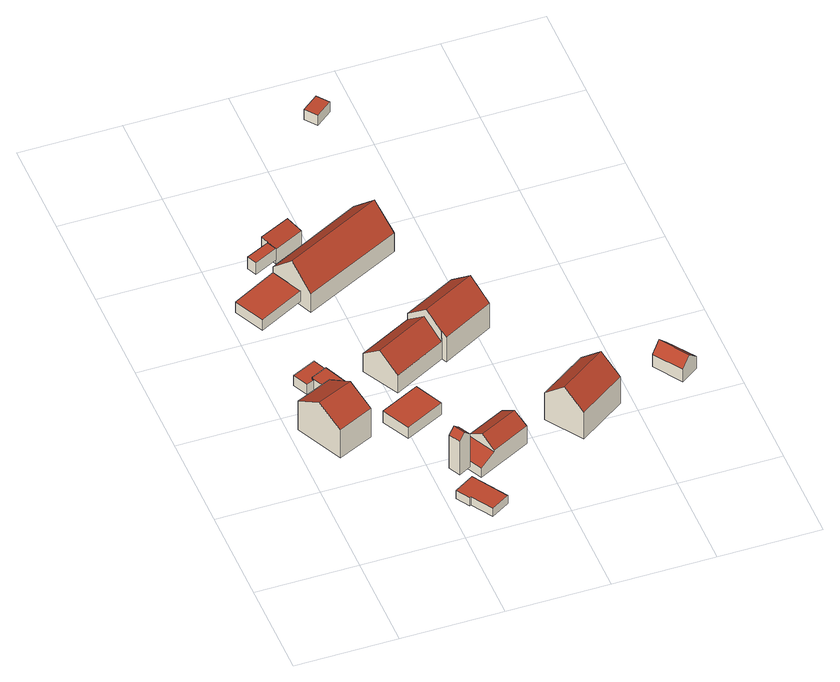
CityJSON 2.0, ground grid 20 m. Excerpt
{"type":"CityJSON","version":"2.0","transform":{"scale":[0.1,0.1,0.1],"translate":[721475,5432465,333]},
"CityObjects":{
"building1":{"type":"Building","attributes":{"Gemeindeschluessel":"09375199","HoeheDach":"347.172","HoeheGrund":"337.173","Methode":"1000","NiedrigsteTraufeDesGebaeudes":"344.056","Geometrietyp2DReferenz":"3000","measuredHeight":10,"function":"31001_1000","roofType":"3100"},"address":[{"Country":"Germany","Locality":"Sinzing","ThoroughfareName":"Akazienweg 2"}],"geometry":[{"type":"Solid","lod":"2","boundaries":[[[[0,1,2,3]],[[4,5,6,1,0]],[[6,7,2,1]],[[8,9,5,4]],[[3,8,4,0]],[[5,9,7,6]],[[3,2,7,9,8]]]],"semantics":{"surfaces":[{"type":"WallSurface","Flaeche":"53.250","Z_MAX":"6.884","Z_MAX_ASL":"344.057","Z_MIN":"0.000","Z_MIN_ASL":"337.173"},{"type":"WallSurface","Flaeche":"88.941","Z_MAX":"9.999","Z_MAX_ASL":"347.172","Z_MIN":"0.000","Z_MIN_ASL":"337.173"},{"type":"RoofSurface","Dachneigung":"59.400","Dachorientierung":"335.542","Flaeche":"47.223","Z_MAX":"9.999","Z_MAX_ASL":"347.172","Z_MIN":"6.884","Z_MIN_ASL":"344.057"},{"type":"WallSurface","Flaeche":"52.757","Z_MAX":"6.887","Z_MAX_ASL":"344.060","Z_MIN":"0.000","Z_MIN_ASL":"337.173"},{"type":"GroundSurface","Flaeche":"81.089","Z_MAX":"0.000","Z_MAX_ASL":"337.173","Z_MIN":"0.000","Z_MIN_ASL":"337.173"},{"type":"RoofSurface","Dachneigung":"59.399","Dachorientierung":"155.542","Flaeche":"46.984","Z_MAX":"9.999","Z_MAX_ASL":"347.172","Z_MIN":"6.883","Z_MIN_ASL":"344.056"},{"type":"WallSurface","Flaeche":"88.891","Z_MAX":"9.999","Z_MAX_ASL":"347.172","Z_MIN":"0.000","Z_MIN_ASL":"337.173"}],"values":[[0,1,2,3,4,5,6]]}}]},
"building2":{"type":"Building","attributes":{"Gemeindeschluessel":"09375199","HoeheDach":"339.293","HoeheGrund":"336.860","Methode":"1000","NiedrigsteTraufeDesGebaeudes":"339.293","Geometrietyp2DReferenz":"3000","measuredHeight":2.43,"function":"31001_2000","roofType":"1000"},"geometry":[{"type":"Solid","lod":"2","boundaries":[[[[10,11,12,13,14,15]],[[15,16,17,10]],[[10,17,18,11]],[[13,19,20,14]],[[16,20,19,21,18,17]],[[11,18,21,12]],[[12,21,19,13]],[[14,20,16,15]]]],"semantics":{"surfaces":[{"type":"GroundSurface","Flaeche":"15.751","Z_MAX":"0.000","Z_MAX_ASL":"336.860","Z_MIN":"0.000","Z_MIN_ASL":"336.860"},{"type":"WallSurface","Flaeche":"8.177","Z_MAX":"2.433","Z_MAX_ASL":"339.293","Z_MIN":"0.000","Z_MIN_ASL":"336.860"},{"type":"WallSurface","Flaeche":"12.506","Z_MAX":"2.433","Z_MAX_ASL":"339.293","Z_MIN":"0.000","Z_MIN_ASL":"336.860"},{"type":"WallSurface","Flaeche":"1.050","Z_MAX":"2.433","Z_MAX_ASL":"339.293","Z_MIN":"0.000","Z_MIN_ASL":"336.860"},{"type":"RoofSurface","Dachneigung":"90.000","Dachorientierung":"-1.000","Flaeche":"15.751","Z_MAX":"2.433","Z_MAX_ASL":"339.293","Z_MIN":"2.433","Z_MIN_ASL":"339.293"},{"type":"WallSurface","Flaeche":"7.126","Z_MAX":"2.433","Z_MAX_ASL":"339.293","Z_MIN":"0.000","Z_MIN_ASL":"336.860"},{"type":"WallSurface","Flaeche":"8.667","Z_MAX":"2.433","Z_MAX_ASL":"339.293","Z_MIN":"0.000","Z_MIN_ASL":"336.860"},{"type":"WallSurface","Flaeche":"3.843","Z_MAX":"2.433","Z_MAX_ASL":"339.293","Z_MIN":"0.000","Z_MIN_ASL":"336.860"}],"values":[[0,1,2,3,4,5,6,7]]}}]},
"building3":{"type":"Building","attributes":{"Gemeindeschluessel":"09375199","HoeheDach":"339.653","HoeheGrund":"336.760","Methode":"1000","NiedrigsteTraufeDesGebaeudes":"339.653","Geometrietyp2DReferenz":"3000","measuredHeight":2.89,"function":"31001_2000","roofType":"1000"},"geometry":[{"type":"Solid","lod":"2","boundaries":[[[[22,23,24,25]],[[25,24,26,27]],[[28,29,30,31]],[[28,31,22,25,27]],[[27,26,29,28]],[[31,30,23,22]],[[26,24,23,30,29]]]],"semantics":{"surfaces":[{"type":"WallSurface","Flaeche":"10.301","Z_MAX":"2.893","Z_MAX_ASL":"339.653","Z_MIN":"0.000","Z_MIN_ASL":"336.760"},{"type":"WallSurface","Flaeche":"16.250","Z_MAX":"2.893","Z_MAX_ASL":"339.653","Z_MIN":"0.000","Z_MIN_ASL":"336.760"},{"type":"WallSurface","Flaeche":"10.305","Z_MAX":"2.893","Z_MAX_ASL":"339.653","Z_MIN":"0.000","Z_MIN_ASL":"336.760"},{"type":"GroundSurface","Flaeche":"21.557","Z_MAX":"0.000","Z_MAX_ASL":"336.760","Z_MIN":"0.000","Z_MIN_ASL":"336.760"},{"type":"WallSurface","Flaeche":"1.248","Z_MAX":"2.893","Z_MAX_ASL":"339.653","Z_MIN":"0.000","Z_MIN_ASL":"336.760"},{"type":"WallSurface","Flaeche":"17.500","Z_MAX":"2.893","Z_MAX_ASL":"339.653","Z_MIN":"0.000","Z_MIN_ASL":"336.760"},{"type":"RoofSurface","Dachneigung":"90.000","Dachorientierung":"-1.000","Flaeche":"21.557","Z_MAX":"2.893","Z_MAX_ASL":"339.653","Z_MIN":"2.893","Z_MIN_ASL":"339.653"}],"values":[[0,1,2,3,4,5,6]]}}]},
"building4":{"type":"Building","attributes":{"Gemeindeschluessel":"09375199","HoeheDach":"338.703","HoeheGrund":"336.830","Methode":"1000","NiedrigsteTraufeDesGebaeudes":"338.703","Geometrietyp2DReferenz":"3000","measuredHeight":1.87,"function":"51009_1610","roofType":"1000"},"geometry":[{"type":"Solid","lod":"2","boundaries":[[[[32,33,34,35]],[[35,34,36,37]],[[38,39,40,41]],[[42,43,33,32]],[[37,38,41,42,32,35]],[[34,33,43,40,39,36]],[[41,40,43,42]],[[37,36,39,38]]]],"semantics":{"surfaces":[{"type":"WallSurface","Flaeche":"0.713","Z_MAX":"1.873","Z_MAX_ASL":"338.703","Z_MIN":"0.000","Z_MIN_ASL":"336.830"},{"type":"WallSurface","Flaeche":"5.877","Z_MAX":"1.873","Z_MAX_ASL":"338.703","Z_MIN":"0.000","Z_MIN_ASL":"336.830"},{"type":"WallSurface","Flaeche":"14.972","Z_MAX":"1.873","Z_MAX_ASL":"338.703","Z_MIN":"0.000","Z_MIN_ASL":"336.830"},{"type":"WallSurface","Flaeche":"9.114","Z_MAX":"1.873","Z_MAX_ASL":"338.703","Z_MIN":"0.000","Z_MIN_ASL":"336.830"},{"type":"GroundSurface","Flaeche":"35.334","Z_MAX":"0.000","Z_MAX_ASL":"336.830","Z_MIN":"0.000","Z_MIN_ASL":"336.830"},{"type":"RoofSurface","Dachneigung":"90.000","Dachorientierung":"-1.000","Flaeche":"35.334","Z_MAX":"1.873","Z_MAX_ASL":"338.703","Z_MIN":"1.873","Z_MIN_ASL":"338.703"},{"type":"WallSurface","Flaeche":"7.981","Z_MAX":"1.873","Z_MAX_ASL":"338.703","Z_MIN":"0.000","Z_MIN_ASL":"336.830"},{"type":"WallSurface","Flaeche":"8.728","Z_MAX":"1.873","Z_MAX_ASL":"338.703","Z_MIN":"0.000","Z_MIN_ASL":"336.830"}],"values":[[0,1,2,3,4,5,6,7]]}}]},
"building5":{"type":"Building","attributes":{"Gemeindeschluessel":"09375199","HoeheDach":"337.612","HoeheGrund":"335.010","Methode":"1000","NiedrigsteTraufeDesGebaeudes":"337.612","Geometrietyp2DReferenz":"3000","measuredHeight":2.6,"function":"31001_2000","roofType":"1000"},"geometry":[{"type":"Solid","lod":"2","boundaries":[[[[44,45,46,47]],[[48,44,47,49]],[[48,50,45,44]],[[48,49,51,50]],[[47,46,51,49]],[[45,50,51,46]]]],"semantics":{"surfaces":[{"type":"RoofSurface","Dachneigung":"90.000","Dachorientierung":"-1.000","Flaeche":"66.735","Z_MAX":"2.602","Z_MAX_ASL":"337.612","Z_MIN":"2.602","Z_MIN_ASL":"337.612"},{"type":"WallSurface","Flaeche":"17.202","Z_MAX":"2.602","Z_MAX_ASL":"337.612","Z_MIN":"0.000","Z_MIN_ASL":"335.010"},{"type":"WallSurface","Flaeche":"26.065","Z_MAX":"2.602","Z_MAX_ASL":"337.612","Z_MIN":"0.000","Z_MIN_ASL":"335.010"},{"type":"GroundSurface","Flaeche":"66.735","Z_MAX":"0.000","Z_MAX_ASL":"335.010","Z_MIN":"0.000","Z_MIN_ASL":"335.010"},{"type":"WallSurface","Flaeche":"26.020","Z_MAX":"2.602","Z_MAX_ASL":"337.612","Z_MIN":"0.000","Z_MIN_ASL":"335.010"},{"type":"WallSurface","Flaeche":"17.537","Z_MAX":"2.602","Z_MAX_ASL":"337.612","Z_MIN":"0.000","Z_MIN_ASL":"335.010"}],"values":[[0,1,2,3,4,5]]}}]},
"building6":{"type":"Building","attributes":{"Gemeindeschluessel":"09375199","HoeheDach":"346.020","HoeheGrund":"336.570","Methode":"2000","NiedrigsteTraufeDesGebaeudes":"344.671","Geometrietyp2DReferenz":"3000","measuredHeight":9.45,"function":"31001_2523","roofType":"3100"},"address":[{"Country":"Germany","Locality":"Sinzing","ThoroughfareName":"Mariaorter Straße 2a"}],"geometry":[{"type":"Solid","lod":"2","boundaries":[[[[52,53,54,55,56]],[[52,56,57,58]],[[59,60,54,53]],[[57,61,60,59,58]],[[58,59,53,52]],[[60,61,55,54]],[[56,55,61,57]]]],"semantics":{"surfaces":[{"type":"WallSurface","Flaeche":"23.083","Z_MAX":"9.450","Z_MAX_ASL":"346.020","Z_MIN":"-0.000","Z_MIN_ASL":"336.570"},{"type":"GroundSurface","Flaeche":"6.919","Z_MAX":"-0.000","Z_MAX_ASL":"336.570","Z_MIN":"-0.000","Z_MIN_ASL":"336.570"},{"type":"RoofSurface","Dachneigung":"44.279","Dachorientierung":"244.799","Flaeche":"4.955","Z_MAX":"9.450","Z_MAX_ASL":"346.020","Z_MIN":"8.101","Z_MIN_ASL":"344.671"},{"type":"WallSurface","Flaeche":"21.309","Z_MAX":"8.101","Z_MAX_ASL":"344.671","Z_MIN":"-0.000","Z_MIN_ASL":"336.570"},{"type":"RoofSurface","Dachneigung":"44.279","Dachorientierung":"64.799","Flaeche":"4.955","Z_MAX":"9.450","Z_MAX_ASL":"346.020","Z_MIN":"8.101","Z_MIN_ASL":"344.671"}],"values":[[0,1,2,0,3,4,3]]}}]},
"building7":{"type":"Building","attributes":{"Gemeindeschluessel":"09375199","HoeheDach":"338.925","HoeheGrund":"336.090","Methode":"1000","NiedrigsteTraufeDesGebaeudes":"338.925","Geometrietyp2DReferenz":"3000","measuredHeight":2.83,"function":"31001_2000","roofType":"1000"},"geometry":[{"type":"Solid","lod":"2","boundaries":[[[[62,63,64,65]],[[66,63,62,67]],[[67,62,65,68]],[[68,69,66,67]],[[69,64,63,66]],[[68,65,64,69]]]],"semantics":{"surfaces":[{"type":"RoofSurface","Dachneigung":"90.000","Dachorientierung":"-1.000","Flaeche":"52.075","Z_MAX":"2.835","Z_MAX_ASL":"338.925","Z_MIN":"2.835","Z_MIN_ASL":"338.925"},{"type":"WallSurface","Flaeche":"24.085","Z_MAX":"2.835","Z_MAX_ASL":"338.925","Z_MIN":"0.000","Z_MIN_ASL":"336.090"},{"type":"WallSurface","Flaeche":"17.428","Z_MAX":"2.835","Z_MAX_ASL":"338.925","Z_MIN":"0.000","Z_MIN_ASL":"336.090"},{"type":"GroundSurface","Flaeche":"52.075","Z_MAX":"0.000","Z_MAX_ASL":"336.090","Z_MIN":"0.000","Z_MIN_ASL":"336.090"},{"type":"WallSurface","Flaeche":"17.348","Z_MAX":"2.835","Z_MAX_ASL":"338.925","Z_MIN":"0.000","Z_MIN_ASL":"336.090"},{"type":"WallSurface","Flaeche":"24.055","Z_MAX":"2.835","Z_MAX_ASL":"338.925","Z_MIN":"0.000","Z_MIN_ASL":"336.090"}],"values":[[0,1,2,3,4,5]]}}]},
"building8":{"type":"Building","attributes":{"Gemeindeschluessel":"09375199","HoeheDach":"338.212","HoeheGrund":"335.400","Methode":"3100","NiedrigsteTraufeDesGebaeudes":"338.212","Geometrietyp2DReferenz":"3000","measuredHeight":2.81,"function":"31001_2000","roofType":"1000"},"geometry":[{"type":"Solid","lod":"2","boundaries":[[[[70,71,72,73]],[[74,71,70,75]],[[74,75,76,77]],[[75,70,73,76]],[[76,73,72,77]],[[71,74,77,72]]]],"semantics":{"surfaces":[{"type":"WallSurface","Flaeche":"14.385","Z_MAX":"2.812","Z_MAX_ASL":"338.212","Z_MIN":"0.000","Z_MIN_ASL":"335.400"},{"type":"RoofSurface","Dachneigung":"90.000","Dachorientierung":"-1.000","Flaeche":"11.158","Z_MAX":"2.812","Z_MAX_ASL":"338.212","Z_MIN":"2.812","Z_MIN_ASL":"338.212"},{"type":"WallSurface","Flaeche":"14.346","Z_MAX":"2.812","Z_MAX_ASL":"338.212","Z_MIN":"0.000","Z_MIN_ASL":"335.400"},{"type":"WallSurface","Flaeche":"6.134","Z_MAX":"2.812","Z_MAX_ASL":"338.212","Z_MIN":"0.000","Z_MIN_ASL":"335.400"},{"type":"GroundSurface","Flaeche":"11.158","Z_MAX":"0.000","Z_MAX_ASL":"335.400","Z_MIN":"0.000","Z_MIN_ASL":"335.400"},{"type":"WallSurface","Flaeche":"6.149","Z_MAX":"2.812","Z_MAX_ASL":"338.212","Z_MIN":"0.000","Z_MIN_ASL":"335.400"}],"values":[[0,1,2,3,4,5]]}}]},
"building9":{"type":"Building","attributes":{"Gemeindeschluessel":"09375199","HoeheDach":"341.953","HoeheGrund":"335.840","Methode":"2000","NiedrigsteTraufeDesGebaeudes":"338.023","Geometrietyp2DReferenz":"3000","measuredHeight":6.11,"function":"31001_2000","roofType":"3100"},"geometry":[{"type":"Solid","lod":"2","boundaries":[[[[78,79,80,81,82]],[[81,83,84,82]],[[85,86,87,80,79,88]],[[89,90,91,78,82,84]],[[85,88,91,90]],[[78,91,88,79]],[[85,90,89,86]],[[86,89,84,83,87]],[[80,87,83,81]]]],"semantics":{"surfaces":[{"type":"WallSurface","Flaeche":"7.815","Z_MAX":"6.113","Z_MAX_ASL":"341.953","Z_MIN":"3.810","Z_MIN_ASL":"339.650"},{"type":"RoofSurface","Dachneigung":"56.324","Dachorientierung":"333.341","Flaeche":"29.959","Z_MAX":"6.113","Z_MAX_ASL":"341.953","Z_MIN":"4.119","Z_MIN_ASL":"339.959"},{"type":"WallSurface","Flaeche":"44.915","Z_MAX":"4.119","Z_MAX_ASL":"339.959","Z_MIN":"0.000","Z_MIN_ASL":"335.840"},{"type":"WallSurface","Flaeche":"44.913","Z_MAX":"4.119","Z_MAX_ASL":"339.959","Z_MIN":"0.000","Z_MIN_ASL":"335.840"},{"type":"WallSurface","Flaeche":"13.064","Z_MAX":"2.183","Z_MAX_ASL":"338.023","Z_MIN":"0.000","Z_MIN_ASL":"335.840"},{"type":"RoofSurface","Dachneigung":"65.294","Dachorientierung":"243.369","Flaeche":"23.295","Z_MAX":"3.810","Z_MAX_ASL":"339.650","Z_MIN":"2.183","Z_MIN_ASL":"338.023"},{"type":"GroundSurface","Flaeche":"71.027","Z_MAX":"0.000","Z_MAX_ASL":"335.840","Z_MIN":"0.000","Z_MIN_ASL":"335.840"},{"type":"WallSurface","Flaeche":"30.620","Z_MAX":"6.113","Z_MAX_ASL":"341.953","Z_MIN":"0.000","Z_MIN_ASL":"335.840"},{"type":"RoofSurface","Dachneigung":"56.319","Dachorientierung":"153.344","Flaeche":"29.955","Z_MAX":"6.113","Z_MAX_ASL":"341.953","Z_MIN":"4.119","Z_MIN_ASL":"339.959"}],"values":[[0,1,2,3,4,5,6,7,8]]}}]},
"building10":{"type":"Building","attributes":{"Gemeindeschluessel":"09375199","HoeheDach":"338.693","HoeheGrund":"334.490","Methode":"1000","NiedrigsteTraufeDesGebaeudes":"337.968","Geometrietyp2DReferenz":"3000","measuredHeight":4.2,"function":"31001_2000","roofType":"2100"},"geometry":[{"type":"Solid","lod":"2","boundaries":[[[[92,93,94,95,96]],[[97,93,92,98]],[[99,96,95,100]],[[98,92,96,99]],[[100,95,94,101]],[[99,100,101,97,98]],[[101,94,93,97]]]],"semantics":{"surfaces":[{"type":"RoofSurface","Dachneigung":"78.517","Dachorientierung":"154.379","Flaeche":"23.665","Z_MAX":"4.203","Z_MAX_ASL":"338.693","Z_MIN":"3.478","Z_MIN_ASL":"337.968"},{"type":"WallSurface","Flaeche":"8.070","Z_MAX":"3.921","Z_MAX_ASL":"338.411","Z_MIN":"0.000","Z_MIN_ASL":"334.490"},{"type":"WallSurface","Flaeche":"27.465","Z_MAX":"4.203","Z_MAX_ASL":"338.693","Z_MIN":"0.000","Z_MIN_ASL":"334.490"},{"type":"WallSurface","Flaeche":"5.637","Z_MAX":"4.203","Z_MAX_ASL":"338.693","Z_MIN":"0.000","Z_MIN_ASL":"334.490"},{"type":"WallSurface","Flaeche":"13.587","Z_MAX":"4.203","Z_MAX_ASL":"338.693","Z_MIN":"0.000","Z_MIN_ASL":"334.490"},{"type":"GroundSurface","Flaeche":"23.192","Z_MAX":"0.000","Z_MAX_ASL":"334.490","Z_MIN":"0.000","Z_MIN_ASL":"334.490"},{"type":"WallSurface","Flaeche":"22.727","Z_MAX":"3.485","Z_MAX_ASL":"337.975","Z_MIN":"0.000","Z_MIN_ASL":"334.490"}],"values":[[0,1,2,3,4,5,6]]}}]},
"building11":{"type":"Building","attributes":{"Gemeindeschluessel":"09375199","HoeheDach":"345.740","HoeheGrund":"335.790","Methode":"2000","NiedrigsteTraufeDesGebaeudes":"340.052","Geometrietyp2DReferenz":"3000","measuredHeight":9.95,"function":"31001_1000","roofType":"3100"},"address":[{"Country":"Germany","Locality":"Sinzing","ThoroughfareName":"Mariaorter Straße 3"}],"geometry":[{"type":"Solid","lod":"2","boundaries":[[[[102,103,104,105]],[[106,107,108,109]],[[110,111,112,113]],[[114,115,116,117]],[[118,119,106,109,120,121,102,105]],[[118,105,104,122,114,117]],[[121,120,112,111,123]],[[119,124,107,106]],[[121,123,103,102]],[[116,124,119,118,117]],[[116,115,108,107,124]],[[114,122,110,113,108,115]],[[122,104,103,123,111,110]],[[109,108,113,112,120]]]],"semantics":{"surfaces":[{"type":"WallSurface","Flaeche":"6.488","Z_MAX":"6.806","Z_MAX_ASL":"342.596","Z_MIN":"-0.000","Z_MIN_ASL":"335.790"},{"type":"WallSurface","Flaeche":"0.634","Z_MAX":"4.487","Z_MAX_ASL":"340.278","Z_MIN":"-0.000","Z_MIN_ASL":"335.790"},{"type":"RoofSurface","Dachneigung":"48.972","Dachorientierung":"334.635","Flaeche":"69.720","Z_MAX":"9.950","Z_MAX_ASL":"345.740","Z_MIN":"6.028","Z_MIN_ASL":"341.818"},{"type":"RoofSurface","Dachneigung":"50.176","Dachorientierung":"154.635","Flaeche":"63.268","Z_MAX":"7.786","Z_MAX_ASL":"343.577","Z_MIN":"4.262","Z_MIN_ASL":"340.052"},{"type":"GroundSurface","Flaeche":"202.489","Z_MAX":"-0.000","Z_MAX_ASL":"335.790","Z_MIN":"-0.000","Z_MIN_ASL":"335.790"},{"type":"WallSurface","Flaeche":"50.085","Z_MAX":"6.806","Z_MAX_ASL":"342.596","Z_MIN":"-0.000","Z_MIN_ASL":"335.790"},{"type":"WallSurface","Flaeche":"72.440","Z_MAX":"9.950","Z_MAX_ASL":"345.740","Z_MIN":"-0.000","Z_MIN_ASL":"335.790"},{"type":"WallSurface","Flaeche":"50.609","Z_MAX":"4.368","Z_MAX_ASL":"340.158","Z_MIN":"-0.000","Z_MIN_ASL":"335.790"},{"type":"WallSurface","Flaeche":"69.080","Z_MAX":"5.967","Z_MAX_ASL":"341.757","Z_MIN":"-0.000","Z_MIN_ASL":"335.790"},{"type":"WallSurface","Flaeche":"50.408","Z_MAX":"7.786","Z_MAX_ASL":"343.577","Z_MIN":"-0.000","Z_MIN_ASL":"335.790"},{"type":"RoofSurface","Dachneigung":"50.176","Dachorientierung":"334.635","Flaeche":"61.935","Z_MAX":"7.786","Z_MAX_ASL":"343.577","Z_MIN":"4.362","Z_MIN_ASL":"340.152"},{"type":"WallSurface","Flaeche":"16.795","Z_MAX":"9.950","Z_MAX_ASL":"345.740","Z_MIN":"4.320","Z_MIN_ASL":"340.110"},{"type":"RoofSurface","Dachneigung":"48.972","Dachorientierung":"154.635","Flaeche":"71.230","Z_MAX":"9.950","Z_MAX_ASL":"345.740","Z_MIN":"5.918","Z_MIN_ASL":"341.708"},{"type":"WallSurface","Flaeche":"70.442","Z_MAX":"6.035","Z_MAX_ASL":"341.825","Z_MIN":"-0.000","Z_MIN_ASL":"335.790"}],"values":[[0,1,2,3,4,5,6,7,8,9,10,11,12,13]]}}]},
"building12":{"type":"Building","attributes":{"Gemeindeschluessel":"09375199","HoeheDach":"343.640","HoeheGrund":"334.230","Methode":"2000","NiedrigsteTraufeDesGebaeudes":"338.459","Geometrietyp2DReferenz":"3000","measuredHeight":9.41,"function":"31001_1000","roofType":"3100"},"address":[{"Country":"Germany","Locality":"Sinzing","ThoroughfareName":"Mariaorter Straße 4"}],"geometry":[{"type":"Solid","lod":"2","boundaries":[[[[125,126,127,128,129,130]],[[131,132,133,134,135]],[[135,130,129,131]],[[135,134,125,130]],[[128,132,131,129]],[[125,134,133,127,126]],[[133,132,128,127]]]],"semantics":{"surfaces":[{"type":"WallSurface","Flaeche":"66.686","Z_MAX":"9.410","Z_MAX_ASL":"343.640","Z_MIN":"0.000","Z_MIN_ASL":"334.230"},{"type":"WallSurface","Flaeche":"69.051","Z_MAX":"9.410","Z_MAX_ASL":"343.640","Z_MIN":"0.000","Z_MIN_ASL":"334.230"},{"type":"RoofSurface","Dachneigung":"44.712","Dachorientierung":"335.861","Flaeche":"147.389","Z_MAX":"9.410","Z_MAX_ASL":"343.640","Z_MIN":"4.229","Z_MIN_ASL":"338.459"},{"type":"WallSurface","Flaeche":"95.767","Z_MAX":"4.765","Z_MAX_ASL":"338.995","Z_MIN":"0.000","Z_MIN_ASL":"334.230"},{"type":"RoofSurface","Dachneigung":"44.712","Dachorientierung":"155.861","Flaeche":"149.669","Z_MAX":"9.410","Z_MAX_ASL":"343.640","Z_MIN":"4.440","Z_MIN_ASL":"338.671"},{"type":"GroundSurface","Flaeche":"208.993","Z_MAX":"0.000","Z_MAX_ASL":"334.230","Z_MIN":"0.000","Z_MIN_ASL":"334.230"},{"type":"WallSurface","Flaeche":"95.228","Z_MAX":"4.440","Z_MAX_ASL":"338.671","Z_MIN":"0.000","Z_MIN_ASL":"334.230"}],"values":[[0,1,2,3,4,5,6]]}}]},
"building13":{"type":"Building","attributes":{"Gemeindeschluessel":"09375199","HoeheDach":"345.502","HoeheGrund":"335.100","Methode":"1000","NiedrigsteTraufeDesGebaeudes":"341.575","Geometrietyp2DReferenz":"3000","measuredHeight":10.4,"function":"31001_1000","roofType":"3100"},"address":[{"Country":"Germany","Locality":"Sinzing","ThoroughfareName":"Mariaorter Straße 2"}],"geometry":[{"type":"Solid","lod":"2","boundaries":[[[[136,137,138,139]],[[140,141,142,143]],[[139,143,142,136]],[[138,144,140,143,139]],[[137,145,144,138]],[[144,145,141,140]],[[136,142,141,145,137]]]],"semantics":{"surfaces":[{"type":"GroundSurface","Flaeche":"95.196","Z_MAX":"-0.000","Z_MAX_ASL":"335.100","Z_MIN":"-0.000","Z_MIN_ASL":"335.100"},{"type":"RoofSurface","Dachneigung":"47.543","Dachorientierung":"328.345","Flaeche":"64.515","Z_MAX":"10.402","Z_MAX_ASL":"345.502","Z_MIN":"6.475","Z_MIN_ASL":"341.575"},{"type":"WallSurface","Flaeche":"71.803","Z_MAX":"6.475","Z_MAX_ASL":"341.575","Z_MIN":"-0.000","Z_MIN_ASL":"335.100"},{"type":"WallSurface","Flaeche":"72.433","Z_MAX":"10.402","Z_MAX_ASL":"345.502","Z_MIN":"-0.000","Z_MIN_ASL":"335.100"},{"type":"RoofSurface","Dachneigung":"47.543","Dachorientierung":"148.345","Flaeche":"64.515","Z_MAX":"10.402","Z_MAX_ASL":"345.502","Z_MIN":"6.475","Z_MIN_ASL":"341.575"}],"values":[[0,1,2,3,2,4,3]]}}]},
"building14":{"type":"Building","attributes":{"Gemeindeschluessel":"09375199","HoeheDach":"335.911","HoeheGrund":"333.390","Methode":"3100","NiedrigsteTraufeDesGebaeudes":"335.911","Geometrietyp2DReferenz":"3000","measuredHeight":2.52,"function":"31001_2000","roofType":"1000"},"geometry":[{"type":"Solid","lod":"2","boundaries":[[[[146,147,148,149]],[[149,148,150,151]],[[152,146,149,151]],[[153,152,151,150]],[[147,153,150,148]],[[152,153,147,146]]]],"semantics":{"surfaces":[{"type":"WallSurface","Flaeche":"7.491","Z_MAX":"2.521","Z_MAX_ASL":"335.911","Z_MIN":"0.000","Z_MIN_ASL":"333.390"},{"type":"GroundSurface","Flaeche":"12.083","Z_MAX":"0.000","Z_MAX_ASL":"333.390","Z_MIN":"0.000","Z_MIN_ASL":"333.390"},{"type":"WallSurface","Flaeche":"10.123","Z_MAX":"2.521","Z_MAX_ASL":"335.911","Z_MIN":"0.000","Z_MIN_ASL":"333.390"},{"type":"WallSurface","Flaeche":"7.629","Z_MAX":"2.521","Z_MAX_ASL":"335.911","Z_MIN":"0.000","Z_MIN_ASL":"333.390"},{"type":"WallSurface","Flaeche":"10.193","Z_MAX":"2.521","Z_MAX_ASL":"335.911","Z_MIN":"0.000","Z_MIN_ASL":"333.390"},{"type":"RoofSurface","Dachneigung":"90.000","Dachorientierung":"-1.000","Flaeche":"12.083","Z_MAX":"2.521","Z_MAX_ASL":"335.911","Z_MIN":"2.521","Z_MIN_ASL":"335.911"}],"values":[[0,1,2,3,4,5]]}}]},
"building15":{"type":"Building","attributes":{"Gemeindeschluessel":"09375199","HoeheDach":"339.219","HoeheGrund":"334.250","Methode":"1000","NiedrigsteTraufeDesGebaeudes":"337.146","Geometrietyp2DReferenz":"3000","measuredHeight":4.97,"function":"31001_2000","roofType":"3100"},"geometry":[{"type":"Solid","lod":"2","boundaries":[[[[154,155,156,157]],[[155,158,159,156]],[[160,161,162,163]],[[156,159,161,160,157]],[[161,159,158,162]],[[154,163,162,158,155]],[[157,160,163,154]]]],"semantics":{"surfaces":[{"type":"GroundSurface","Flaeche":"27.805","Z_MAX":"0.000","Z_MAX_ASL":"334.250","Z_MIN":"0.000","Z_MIN_ASL":"334.250"},{"type":"WallSurface","Flaeche":"19.326","Z_MAX":"2.908","Z_MAX_ASL":"337.158","Z_MIN":"0.000","Z_MIN_ASL":"334.250"},{"type":"RoofSurface","Dachneigung":"45.278","Dachorientierung":"236.025","Flaeche":"19.576","Z_MAX":"4.969","Z_MAX_ASL":"339.219","Z_MIN":"2.905","Z_MIN_ASL":"337.155"},{"type":"WallSurface","Flaeche":"16.395","Z_MAX":"4.969","Z_MAX_ASL":"339.219","Z_MIN":"0.000","Z_MIN_ASL":"334.250"},{"type":"RoofSurface","Dachneigung":"45.252","Dachorientierung":"56.023","Flaeche":"19.568","Z_MAX":"4.969","Z_MAX_ASL":"339.219","Z_MIN":"2.896","Z_MIN_ASL":"337.146"},{"type":"WallSurface","Flaeche":"16.428","Z_MAX":"4.969","Z_MAX_ASL":"339.219","Z_MIN":"0.000","Z_MIN_ASL":"334.250"},{"type":"WallSurface","Flaeche":"19.400","Z_MAX":"2.905","Z_MAX_ASL":"337.155","Z_MIN":"0.000","Z_MIN_ASL":"334.250"}],"values":[[0,1,2,3,4,5,6]]}}]}
},
"vertices":[
[5,327,42],[5,327,111],[76,359,111],[76,359,42],[50,232,42],[50,232,111],[27,280,142],[98,312,142],[119,264,42],[119,264,111],
[38,438,39],[85,460,39],[97,433,39],[65,418,39],[67,414,39],[52,408,39],[52,408,63],[38,438,63],[85,460,63],[65,418,63],[67,414,63],[97,433,63],
[122,378,38],[122,378,67],[90,363,67],[90,363,38],[67,414,67],[67,414,38],[65,418,38],[65,418,67],[97,433,67],[97,433,38],
[226,43,38],[226,43,57],[223,41,57],[223,41,38],[207,68,57],[207,68,38],[246,92,38],[246,92,57],[288,24,57],[288,24,38],[252,2,38],[252,2,57],
[42,607,46],[131,653,46],[102,714,46],[14,667,46],[42,607,20],[14,667,20],[131,653,20],[102,714,20],
[223,147,36],[223,147,117],[234,153,130],[246,160,117],[246,160,36],[258,136,36],[235,124,36],[235,124,117],[246,130,130],[258,136,117],
[184,247,59],[260,285,59],[233,340,59],[156,302,59],[260,285,31],[184,247,31],[156,302,31],[233,340,31],
[126,764,52],[80,742,52],[80,742,24],[126,764,24],[71,761,52],[117,783,52],[117,783,24],[71,761,24],
[275,182,66],[302,128,66],[302,128,70],[289,155,90],[275,182,70],[363,192,90],[350,219,70],[271,112,28],[377,166,28],[377,166,70],[271,112,50],[350,219,28],[244,166,28],[244,166,50],
[117,783,54],[126,764,50],[185,792,50],[170,824,57],[111,796,57],[126,764,15],[117,783,15],[111,796,15],[170,824,15],[185,792,15],
[316,411,28],[316,411,87],[311,420,96],[311,420,28],[272,493,28],[272,493,72],[273,492,73],[273,492,28],[294,452,127],[397,506,127],[376,546,88],[273,492,88],[310,420,71],[291,457,106],[188,403,106],[208,366,71],[208,366,28],[169,439,28],[376,546,28],[418,466,28],[310,420,96],[418,466,88],[169,439,72],
[102,714,12],[131,653,12],[142,628,12],[142,628,57],[122,672,106],[102,714,60],[313,767,106],[334,723,57],[334,723,12],[291,814,12],[291,814,55],
[522,281,21],[570,210,21],[478,148,21],[430,219,21],[454,183,125],[546,245,125],[522,281,86],[430,219,86],[478,148,86],[570,210,86],
[323,1080,29],[305,1103,29],[305,1103,4],[323,1080,4],[337,1128,4],[355,1105,4],[355,1105,29],[337,1128,29],
[659,288,12],[693,311,12],[730,256,12],[696,233,12],[693,311,41],[730,256,42],[696,233,42],[713,244,62],[676,300,62],[659,288,42]
]}
